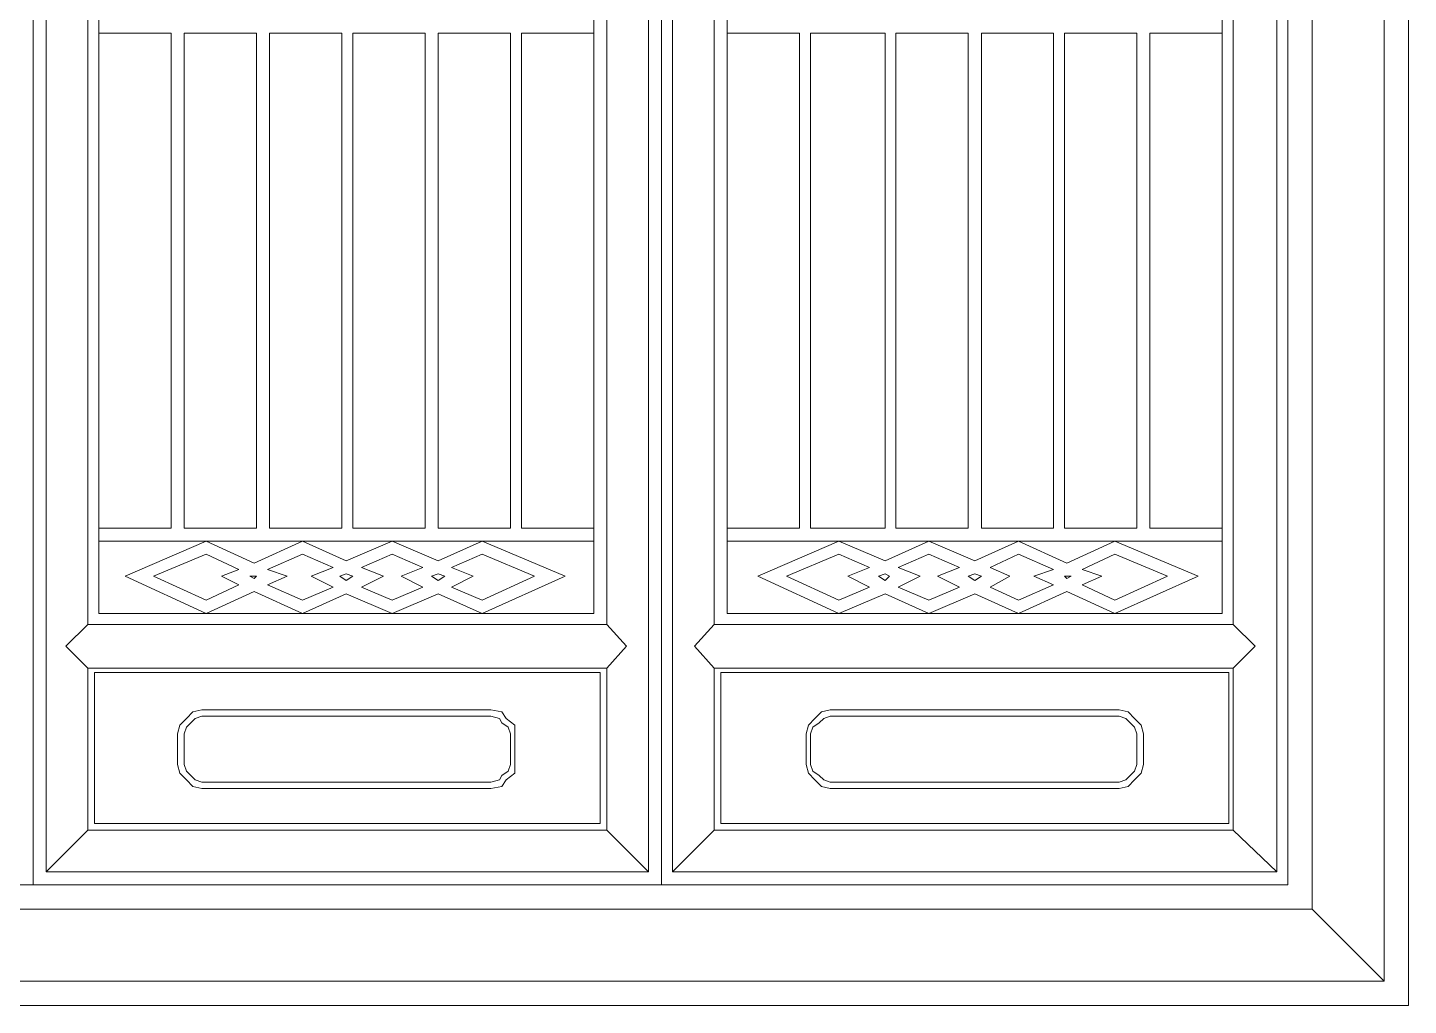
# Model space of a CAD drawing. Header units: centimetres. Extents: x -9.8 to 7.8, y -8.8 to 8.
# Drawn here: x -1.06 to 7.76, y -8.84 to -2.59 of the extents above; entities that cross this region are included whole.
import ezdxf

# ---------------------------------------------------------------- set-up
doc = ezdxf.new("R2010")
doc.units = ezdxf.units.CM
doc.header["$MEASUREMENT"] = 0
doc.layers.add('layer 1', color=7, linetype='Continuous')

msp = doc.modelspace()

# ---------------------------------------------------------------- linework, layer by layer
at = {"layer": 'layer 1', "color": 250, "lineweight": 0}
for points, knots in [([(-9.81791, 7.98399), (-9.81791, 7.98399), (7.76277, 7.98399), (7.76277, 7.98399), (7.76277, 7.98399), (7.76277, 7.98399), (7.76277, -8.84087), (7.76277, -8.84087), (7.76277, -8.84087), (7.76277, -8.84087), (-9.81791, -8.84087), (-9.81791, -8.84087), (-9.81791, -8.84087), (-9.81791, -8.84087), (-9.81791, 7.98399), (-9.81791, 7.98399)], [0, 0, 0, 0, 0.25, 0.25, 0.25, 0.25, 0.5, 0.5, 0.5, 0.5, 0.75, 0.75, 0.75, 0.75, 1, 1, 1, 1]), ([(-9.66394, 7.83002), (-9.66394, 7.83002), (7.6088, 7.83002), (7.6088, 7.83002), (7.6088, 7.83002), (7.6088, 7.83002), (7.6088, -8.6869), (7.6088, -8.6869), (7.6088, -8.6869), (7.6088, -8.6869), (-9.66394, -8.6869), (-9.66394, -8.6869), (-9.66394, -8.6869), (-9.66394, -8.6869), (-9.66394, 7.83002), (-9.66394, 7.83002)], [0, 0, 0, 0, 0.25, 0.25, 0.25, 0.25, 0.5, 0.5, 0.5, 0.5, 0.75, 0.75, 0.75, 0.75, 1, 1, 1, 1]), ([(-9.20203, 7.36811), (-9.20203, 7.36811), (7.14689, 7.36811), (7.14689, 7.36811), (7.14689, 7.36811), (7.14689, 7.36811), (7.14689, -8.22499), (7.14689, -8.22499), (7.14689, -8.22499), (7.14689, -8.22499), (-9.20203, -8.22499), (-9.20203, -8.22499), (-9.20203, -8.22499), (-9.20203, -8.22499), (-9.20203, 7.36811), (-9.20203, 7.36811)], [0, 0, 0, 0, 0.25, 0.25, 0.25, 0.25, 0.5, 0.5, 0.5, 0.5, 0.75, 0.75, 0.75, 0.75, 1, 1, 1, 1]), ([(-9.04806, -8.07102), (-9.04806, -8.07102), (-9.04806, 7.21414), (-9.04806, 7.21414), (-9.04806, 7.21414), (-9.04806, 7.21414), (2.98969, 7.21414), (2.98969, 7.21414), (2.98969, 7.21414), (2.98969, 7.21414), (2.98969, -8.07102), (2.98969, -8.07102), (2.98969, -8.07102), (2.98969, -8.07102), (-9.04806, -8.07102), (-9.04806, -8.07102)], [0, 0, 0, 0, 0.25, 0.25, 0.25, 0.25, 0.5, 0.5, 0.5, 0.5, 0.75, 0.75, 0.75, 0.75, 1, 1, 1, 1]), ([(-1.02757, -8.07102), (-1.02757, -8.07102), (-1.02757, 7.21414), (-1.02757, 7.21414), (-1.02757, 7.21414), (-1.02757, 7.21414), (-5.0308, 7.21414), (-5.0308, 7.21414), (-5.0308, 7.21414), (-5.0308, 7.21414), (-5.0308, -8.07102), (-5.0308, -8.07102), (-5.0308, -8.07102), (-5.0308, -8.07102), (-1.02757, -8.07102), (-1.02757, -8.07102)], [0, 0, 0, 0, 0.25, 0.25, 0.25, 0.25, 0.5, 0.5, 0.5, 0.5, 0.75, 0.75, 0.75, 0.75, 1, 1, 1, 1]), ([(-1.02757, -8.07102), (-1.02757, -8.07102), (-1.02757, 7.21414), (-1.02757, 7.21414), (-1.02757, 7.21414), (-1.02757, 7.21414), (2.98969, 7.21414), (2.98969, 7.21414), (2.98969, 7.21414), (2.98969, 7.21414), (2.98969, -8.07102), (2.98969, -8.07102), (2.98969, -8.07102), (2.98969, -8.07102), (-1.02757, -8.07102), (-1.02757, -8.07102)], [0, 0, 0, 0, 0.25, 0.25, 0.25, 0.25, 0.5, 0.5, 0.5, 0.5, 0.75, 0.75, 0.75, 0.75, 1, 1, 1, 1]), ([(6.99292, -8.07102), (6.99292, -8.07102), (6.99292, 7.21414), (6.99292, 7.21414), (6.99292, 7.21414), (6.99292, 7.21414), (2.98969, 7.21414), (2.98969, 7.21414), (2.98969, 7.21414), (2.98969, 7.21414), (2.98969, -8.07102), (2.98969, -8.07102), (2.98969, -8.07102), (2.98969, -8.07102), (6.99292, -8.07102), (6.99292, -8.07102)], [0, 0, 0, 0, 0.25, 0.25, 0.25, 0.25, 0.5, 0.5, 0.5, 0.5, 0.75, 0.75, 0.75, 0.75, 1, 1, 1, 1]), ([(2.90569, -7.98702), (2.90569, -7.98702), (-0.94357, -7.98702), (-0.94357, -7.98702), (-0.94357, -7.98702), (-0.94357, -7.98702), (-0.94357, 7.13014), (-0.94357, 7.13014), (-0.94357, 7.13014), (-0.94357, 7.13014), (2.90569, 7.13014), (2.90569, 7.13014), (2.90569, 7.13014), (2.90569, 7.13014), (2.90569, -7.98702), (2.90569, -7.98702)], [0, 0, 0, 0, 0.25, 0.25, 0.25, 0.25, 0.5, 0.5, 0.5, 0.5, 0.75, 0.75, 0.75, 0.75, 1, 1, 1, 1]), ([(3.05966, -7.98702), (3.05966, -7.98702), (6.92295, -7.98702), (6.92295, -7.98702), (6.92295, -7.98702), (6.92295, -7.98702), (6.92295, 7.13014), (6.92295, 7.13014), (6.92295, 7.13014), (6.92295, 7.13014), (3.05966, 7.13014), (3.05966, 7.13014), (3.05966, 7.13014), (3.05966, 7.13014), (3.05966, -7.98702), (3.05966, -7.98702)], [0, 0, 0, 0, 0.25, 0.25, 0.25, 0.25, 0.5, 0.5, 0.5, 0.5, 0.75, 0.75, 0.75, 0.75, 1, 1, 1, 1]), ([(-0.67754, -6.4054), (-0.67754, -6.4054), (-0.67754, 5.54834), (-0.67754, 5.54834), (-0.67754, 5.54834), (-0.67754, 5.54834), (2.63984, 5.54834), (2.63984, 5.54834), (2.63984, 5.54834), (2.63984, 5.54834), (2.63984, -6.4054), (2.63984, -6.4054), (2.63984, -6.4054), (2.63984, -6.4054), (-0.67754, -6.4054), (-0.67754, -6.4054)], [0, 0, 0, 0, 0.25, 0.25, 0.25, 0.25, 0.5, 0.5, 0.5, 0.5, 0.75, 0.75, 0.75, 0.75, 1, 1, 1, 1]), ([(-0.60757, -6.33543), (-0.60757, -6.33543), (-0.60757, 5.47837), (-0.60757, 5.47837), (-0.60757, 5.47837), (-0.60757, 5.47837), (2.55584, 5.47837), (2.55584, 5.47837), (2.55584, 5.47837), (2.55584, 5.47837), (2.55584, -6.33543), (2.55584, -6.33543), (2.55584, -6.33543), (2.55584, -6.33543), (-0.60757, -6.33543), (-0.60757, -6.33543)], [0, 0, 0, 0, 0.25, 0.25, 0.25, 0.25, 0.5, 0.5, 0.5, 0.5, 0.75, 0.75, 0.75, 0.75, 1, 1, 1, 1]), ([(6.64306, -6.4054), (6.64306, -6.4054), (6.64306, 5.54834), (6.64306, 5.54834), (6.64306, 5.54834), (6.64306, 5.54834), (3.32569, 5.54834), (3.32569, 5.54834), (3.32569, 5.54834), (3.32569, 5.54834), (3.32569, -6.4054), (3.32569, -6.4054), (3.32569, -6.4054), (3.32569, -6.4054), (6.64306, -6.4054), (6.64306, -6.4054)], [0, 0, 0, 0, 0.25, 0.25, 0.25, 0.25, 0.5, 0.5, 0.5, 0.5, 0.75, 0.75, 0.75, 0.75, 1, 1, 1, 1]), ([(6.57309, -6.33543), (6.57309, -6.33543), (6.57309, 5.47837), (6.57309, 5.47837), (6.57309, 5.47837), (6.57309, 5.47837), (3.40969, 5.47837), (3.40969, 5.47837), (3.40969, 5.47837), (3.40969, 5.47837), (3.40969, -6.33543), (3.40969, -6.33543), (3.40969, -6.33543), (3.40969, -6.33543), (6.57309, -6.33543), (6.57309, -6.33543)], [0, 0, 0, 0, 0.25, 0.25, 0.25, 0.25, 0.5, 0.5, 0.5, 0.5, 0.75, 0.75, 0.75, 0.75, 1, 1, 1, 1]), ([(-0.60757, -5.78952), (-0.60757, -5.78952), (-0.14566, -5.78952), (-0.14566, -5.78952), (-0.14566, -5.78952), (-0.14566, -5.78952), (-0.14566, -2.62612), (-0.14566, -2.62612), (-0.14566, -2.62612), (-0.14566, -2.62612), (-0.60757, -2.62612), (-0.60757, -2.62612)], [0, 0, 0, 0, 0.3333333, 0.3333333, 0.3333333, 0.3333333, 0.6666667, 0.6666667, 0.6666667, 0.6666667, 1, 1, 1, 1]), ([(0.40025, -5.78952), (0.40025, -5.78952), (0.40025, -2.62612), (0.40025, -2.62612), (0.40025, -2.62612), (0.40025, -2.62612), (-0.06166, -2.62612), (-0.06166, -2.62612), (-0.06166, -2.62612), (-0.06166, -2.62612), (-0.06166, -5.78952), (-0.06166, -5.78952), (-0.06166, -5.78952), (-0.06166, -5.78952), (0.40025, -5.78952), (0.40025, -5.78952)], [0, 0, 0, 0, 0.25, 0.25, 0.25, 0.25, 0.5, 0.5, 0.5, 0.5, 0.75, 0.75, 0.75, 0.75, 1, 1, 1, 1]), ([(0.94616, -5.78952), (0.94616, -5.78952), (0.94616, -2.62612), (0.94616, -2.62612), (0.94616, -2.62612), (0.94616, -2.62612), (0.48425, -2.62612), (0.48425, -2.62612), (0.48425, -2.62612), (0.48425, -2.62612), (0.48425, -5.78952), (0.48425, -5.78952), (0.48425, -5.78952), (0.48425, -5.78952), (0.94616, -5.78952), (0.94616, -5.78952)], [0, 0, 0, 0, 0.25, 0.25, 0.25, 0.25, 0.5, 0.5, 0.5, 0.5, 0.75, 0.75, 0.75, 0.75, 1, 1, 1, 1]), ([(1.47804, -5.78952), (1.47804, -5.78952), (1.47804, -2.62612), (1.47804, -2.62612), (1.47804, -2.62612), (1.47804, -2.62612), (1.01613, -2.62612), (1.01613, -2.62612), (1.01613, -2.62612), (1.01613, -2.62612), (1.01613, -5.78952), (1.01613, -5.78952), (1.01613, -5.78952), (1.01613, -5.78952), (1.47804, -5.78952), (1.47804, -5.78952)], [0, 0, 0, 0, 0.25, 0.25, 0.25, 0.25, 0.5, 0.5, 0.5, 0.5, 0.75, 0.75, 0.75, 0.75, 1, 1, 1, 1]), ([(2.02395, -5.78952), (2.02395, -5.78952), (2.02395, -2.62612), (2.02395, -2.62612), (2.02395, -2.62612), (2.02395, -2.62612), (1.56204, -2.62612), (1.56204, -2.62612), (1.56204, -2.62612), (1.56204, -2.62612), (1.56204, -5.78952), (1.56204, -5.78952), (1.56204, -5.78952), (1.56204, -5.78952), (2.02395, -5.78952), (2.02395, -5.78952)], [0, 0, 0, 0, 0.25, 0.25, 0.25, 0.25, 0.5, 0.5, 0.5, 0.5, 0.75, 0.75, 0.75, 0.75, 1, 1, 1, 1]), ([(2.55584, -2.62612), (2.55584, -2.62612), (2.09392, -2.62612), (2.09392, -2.62612), (2.09392, -2.62612), (2.09392, -2.62612), (2.09392, -5.78952), (2.09392, -5.78952), (2.09392, -5.78952), (2.09392, -5.78952), (2.55584, -5.78952), (2.55584, -5.78952)], [0, 0, 0, 0, 0.3333333, 0.3333333, 0.3333333, 0.3333333, 0.6666667, 0.6666667, 0.6666667, 0.6666667, 1, 1, 1, 1]), ([(3.40969, -2.62612), (3.40969, -2.62612), (3.8716, -2.62612), (3.8716, -2.62612), (3.8716, -2.62612), (3.8716, -2.62612), (3.8716, -5.78952), (3.8716, -5.78952), (3.8716, -5.78952), (3.8716, -5.78952), (3.40969, -5.78952), (3.40969, -5.78952)], [0, 0, 0, 0, 0.3333333, 0.3333333, 0.3333333, 0.3333333, 0.6666667, 0.6666667, 0.6666667, 0.6666667, 1, 1, 1, 1]), ([(3.94157, -5.78952), (3.94157, -5.78952), (3.94157, -2.62612), (3.94157, -2.62612), (3.94157, -2.62612), (3.94157, -2.62612), (4.41751, -2.62612), (4.41751, -2.62612), (4.41751, -2.62612), (4.41751, -2.62612), (4.41751, -5.78952), (4.41751, -5.78952), (4.41751, -5.78952), (4.41751, -5.78952), (3.94157, -5.78952), (3.94157, -5.78952)], [0, 0, 0, 0, 0.25, 0.25, 0.25, 0.25, 0.5, 0.5, 0.5, 0.5, 0.75, 0.75, 0.75, 0.75, 1, 1, 1, 1]), ([(4.48748, -5.78952), (4.48748, -5.78952), (4.48748, -2.62612), (4.48748, -2.62612), (4.48748, -2.62612), (4.48748, -2.62612), (4.94939, -2.62612), (4.94939, -2.62612), (4.94939, -2.62612), (4.94939, -2.62612), (4.94939, -5.78952), (4.94939, -5.78952), (4.94939, -5.78952), (4.94939, -5.78952), (4.48748, -5.78952), (4.48748, -5.78952)], [0, 0, 0, 0, 0.25, 0.25, 0.25, 0.25, 0.5, 0.5, 0.5, 0.5, 0.75, 0.75, 0.75, 0.75, 1, 1, 1, 1]), ([(5.03339, -5.78952), (5.03339, -5.78952), (5.03339, -2.62612), (5.03339, -2.62612), (5.03339, -2.62612), (5.03339, -2.62612), (5.4953, -2.62612), (5.4953, -2.62612), (5.4953, -2.62612), (5.4953, -2.62612), (5.4953, -5.78952), (5.4953, -5.78952), (5.4953, -5.78952), (5.4953, -5.78952), (5.03339, -5.78952), (5.03339, -5.78952)], [0, 0, 0, 0, 0.25, 0.25, 0.25, 0.25, 0.5, 0.5, 0.5, 0.5, 0.75, 0.75, 0.75, 0.75, 1, 1, 1, 1]), ([(5.56527, -5.78952), (5.56527, -5.78952), (5.56527, -2.62612), (5.56527, -2.62612), (5.56527, -2.62612), (5.56527, -2.62612), (6.02718, -2.62612), (6.02718, -2.62612), (6.02718, -2.62612), (6.02718, -2.62612), (6.02718, -5.78952), (6.02718, -5.78952), (6.02718, -5.78952), (6.02718, -5.78952), (5.56527, -5.78952), (5.56527, -5.78952)], [0, 0, 0, 0, 0.25, 0.25, 0.25, 0.25, 0.5, 0.5, 0.5, 0.5, 0.75, 0.75, 0.75, 0.75, 1, 1, 1, 1]), ([(6.57309, -5.78952), (6.57309, -5.78952), (6.11118, -5.78952), (6.11118, -5.78952), (6.11118, -5.78952), (6.11118, -5.78952), (6.11118, -2.62612), (6.11118, -2.62612), (6.11118, -2.62612), (6.11118, -2.62612), (6.57309, -2.62612), (6.57309, -2.62612)], [0, 0, 0, 0, 0.3333333, 0.3333333, 0.3333333, 0.3333333, 0.6666667, 0.6666667, 0.6666667, 0.6666667, 1, 1, 1, 1]), ([(0.69416, -5.87352), (0.69416, -5.87352), (0.38622, -6.01346), (0.38622, -6.01346), (0.38622, -6.01346), (0.38622, -6.01346), (0.07828, -5.87352), (0.07828, -5.87352), (0.07828, -5.87352), (0.07828, -5.87352), (-0.43957, -6.09746), (-0.43957, -6.09746), (-0.43957, -6.09746), (-0.43957, -6.09746), (0.07828, -6.33543), (0.07828, -6.33543), (0.07828, -6.33543), (0.07828, -6.33543), (0.38622, -6.19531), (0.38622, -6.19531), (0.38622, -6.19531), (0.38622, -6.19531), (0.69416, -6.33543), (0.69416, -6.33543), (0.69416, -6.33543), (0.69416, -6.33543), (0.97404, -6.20934), (0.97404, -6.20934), (0.97404, -6.20934), (0.97404, -6.20934), (1.26795, -6.33543), (1.26795, -6.33543), (1.26795, -6.33543), (1.26795, -6.33543), (1.56204, -6.20934), (1.56204, -6.20934), (1.56204, -6.20934), (1.56204, -6.20934), (1.84192, -6.33543), (1.84192, -6.33543), (1.84192, -6.33543), (1.84192, -6.33543), (2.3738, -6.09746), (2.3738, -6.09746), (2.3738, -6.09746), (2.3738, -6.09746), (1.84192, -5.87352), (1.84192, -5.87352), (1.84192, -5.87352), (1.84192, -5.87352), (1.56204, -5.99943), (1.56204, -5.99943), (1.56204, -5.99943), (1.56204, -5.99943), (1.26795, -5.87352), (1.26795, -5.87352), (1.26795, -5.87352), (1.26795, -5.87352), (0.97404, -5.99943), (0.97404, -5.99943), (0.97404, -5.99943), (0.97404, -5.99943), (0.69416, -5.87352), (0.69416, -5.87352)], [0, 0, 0, 0, 0.0625, 0.0625, 0.0625, 0.0625, 0.125, 0.125, 0.125, 0.125, 0.1875, 0.1875, 0.1875, 0.1875, 0.25, 0.25, 0.25, 0.25, 0.3125, 0.3125, 0.3125, 0.3125, 0.375, 0.375, 0.375, 0.375, 0.4375, 0.4375, 0.4375, 0.4375, 0.5, 0.5, 0.5, 0.5, 0.5625, 0.5625, 0.5625, 0.5625, 0.625, 0.625, 0.625, 0.625, 0.6875, 0.6875, 0.6875, 0.6875, 0.75, 0.75, 0.75, 0.75, 0.8125, 0.8125, 0.8125, 0.8125, 0.875, 0.875, 0.875, 0.875, 0.9375, 0.9375, 0.9375, 0.9375, 1, 1, 1, 1]), ([(5.27136, -5.87352), (5.27136, -5.87352), (5.5793, -6.01346), (5.5793, -6.01346), (5.5793, -6.01346), (5.5793, -6.01346), (5.88724, -5.87352), (5.88724, -5.87352), (5.88724, -5.87352), (5.88724, -5.87352), (6.41912, -6.09746), (6.41912, -6.09746), (6.41912, -6.09746), (6.41912, -6.09746), (5.88724, -6.33543), (5.88724, -6.33543), (5.88724, -6.33543), (5.88724, -6.33543), (5.5793, -6.19531), (5.5793, -6.19531), (5.5793, -6.19531), (5.5793, -6.19531), (5.27136, -6.33543), (5.27136, -6.33543), (5.27136, -6.33543), (5.27136, -6.33543), (4.9913, -6.20934), (4.9913, -6.20934), (4.9913, -6.20934), (4.9913, -6.20934), (4.69739, -6.33543), (4.69739, -6.33543), (4.69739, -6.33543), (4.69739, -6.33543), (4.41751, -6.20934), (4.41751, -6.20934), (4.41751, -6.20934), (4.41751, -6.20934), (4.12342, -6.33543), (4.12342, -6.33543), (4.12342, -6.33543), (4.12342, -6.33543), (3.60557, -6.09746), (3.60557, -6.09746), (3.60557, -6.09746), (3.60557, -6.09746), (4.12342, -5.87352), (4.12342, -5.87352), (4.12342, -5.87352), (4.12342, -5.87352), (4.41751, -5.99943), (4.41751, -5.99943), (4.41751, -5.99943), (4.41751, -5.99943), (4.69739, -5.87352), (4.69739, -5.87352), (4.69739, -5.87352), (4.69739, -5.87352), (4.9913, -5.99943), (4.9913, -5.99943), (4.9913, -5.99943), (4.9913, -5.99943), (5.27136, -5.87352), (5.27136, -5.87352)], [0, 0, 0, 0, 0.0625, 0.0625, 0.0625, 0.0625, 0.125, 0.125, 0.125, 0.125, 0.1875, 0.1875, 0.1875, 0.1875, 0.25, 0.25, 0.25, 0.25, 0.3125, 0.3125, 0.3125, 0.3125, 0.375, 0.375, 0.375, 0.375, 0.4375, 0.4375, 0.4375, 0.4375, 0.5, 0.5, 0.5, 0.5, 0.5625, 0.5625, 0.5625, 0.5625, 0.625, 0.625, 0.625, 0.625, 0.6875, 0.6875, 0.6875, 0.6875, 0.75, 0.75, 0.75, 0.75, 0.8125, 0.8125, 0.8125, 0.8125, 0.875, 0.875, 0.875, 0.875, 0.9375, 0.9375, 0.9375, 0.9375, 1, 1, 1, 1]), ([(0.28819, -6.05537), (0.28819, -6.05537), (0.17631, -6.09746), (0.17631, -6.09746), (0.17631, -6.09746), (0.17631, -6.09746), (0.28819, -6.1534), (0.28819, -6.1534), (0.28819, -6.1534), (0.28819, -6.1534), (0.07828, -6.25143), (0.07828, -6.25143), (0.07828, -6.25143), (0.07828, -6.25143), (-0.25772, -6.09746), (-0.25772, -6.09746), (-0.25772, -6.09746), (-0.25772, -6.09746), (0.07828, -5.95752), (0.07828, -5.95752), (0.07828, -5.95752), (0.07828, -5.95752), (0.28819, -6.05537), (0.28819, -6.05537)], [0, 0, 0, 0, 0.1666667, 0.1666667, 0.1666667, 0.1666667, 0.3333333, 0.3333333, 0.3333333, 0.3333333, 0.5, 0.5, 0.5, 0.5, 0.6666667, 0.6666667, 0.6666667, 0.6666667, 0.8333333, 0.8333333, 0.8333333, 0.8333333, 1, 1, 1, 1]), ([(0.89004, -6.16743), (0.89004, -6.16743), (0.7501, -6.09746), (0.7501, -6.09746), (0.7501, -6.09746), (0.7501, -6.09746), (0.89004, -6.04134), (0.89004, -6.04134), (0.89004, -6.04134), (0.89004, -6.04134), (0.69416, -5.95752), (0.69416, -5.95752), (0.69416, -5.95752), (0.69416, -5.95752), (0.47022, -6.05537), (0.47022, -6.05537), (0.47022, -6.05537), (0.47022, -6.05537), (0.59613, -6.09746), (0.59613, -6.09746), (0.59613, -6.09746), (0.59613, -6.09746), (0.47022, -6.1534), (0.47022, -6.1534), (0.47022, -6.1534), (0.47022, -6.1534), (0.69416, -6.25143), (0.69416, -6.25143), (0.69416, -6.25143), (0.69416, -6.25143), (0.89004, -6.16743), (0.89004, -6.16743)], [0, 0, 0, 0, 0.125, 0.125, 0.125, 0.125, 0.25, 0.25, 0.25, 0.25, 0.375, 0.375, 0.375, 0.375, 0.5, 0.5, 0.5, 0.5, 0.625, 0.625, 0.625, 0.625, 0.75, 0.75, 0.75, 0.75, 0.875, 0.875, 0.875, 0.875, 1, 1, 1, 1]), ([(1.07207, -6.04134), (1.07207, -6.04134), (1.21201, -6.09746), (1.21201, -6.09746), (1.21201, -6.09746), (1.21201, -6.09746), (1.07207, -6.16743), (1.07207, -6.16743), (1.07207, -6.16743), (1.07207, -6.16743), (1.26795, -6.25143), (1.26795, -6.25143), (1.26795, -6.25143), (1.26795, -6.25143), (1.46401, -6.16743), (1.46401, -6.16743), (1.46401, -6.16743), (1.46401, -6.16743), (1.32407, -6.09746), (1.32407, -6.09746), (1.32407, -6.09746), (1.32407, -6.09746), (1.46401, -6.04134), (1.46401, -6.04134), (1.46401, -6.04134), (1.46401, -6.04134), (1.26795, -5.95752), (1.26795, -5.95752), (1.26795, -5.95752), (1.26795, -5.95752), (1.07207, -6.04134), (1.07207, -6.04134)], [0, 0, 0, 0, 0.125, 0.125, 0.125, 0.125, 0.25, 0.25, 0.25, 0.25, 0.375, 0.375, 0.375, 0.375, 0.5, 0.5, 0.5, 0.5, 0.625, 0.625, 0.625, 0.625, 0.75, 0.75, 0.75, 0.75, 0.875, 0.875, 0.875, 0.875, 1, 1, 1, 1]), ([(1.64604, -6.04134), (1.64604, -6.04134), (1.78598, -6.09746), (1.78598, -6.09746), (1.78598, -6.09746), (1.78598, -6.09746), (1.64604, -6.16743), (1.64604, -6.16743), (1.64604, -6.16743), (1.64604, -6.16743), (1.84192, -6.25143), (1.84192, -6.25143), (1.84192, -6.25143), (1.84192, -6.25143), (2.17792, -6.09746), (2.17792, -6.09746), (2.17792, -6.09746), (2.17792, -6.09746), (1.84192, -5.95752), (1.84192, -5.95752), (1.84192, -5.95752), (1.84192, -5.95752), (1.64604, -6.04134), (1.64604, -6.04134)], [0, 0, 0, 0, 0.1666667, 0.1666667, 0.1666667, 0.1666667, 0.3333333, 0.3333333, 0.3333333, 0.3333333, 0.5, 0.5, 0.5, 0.5, 0.6666667, 0.6666667, 0.6666667, 0.6666667, 0.8333333, 0.8333333, 0.8333333, 0.8333333, 1, 1, 1, 1]), ([(4.31948, -6.04134), (4.31948, -6.04134), (4.17954, -6.09746), (4.17954, -6.09746), (4.17954, -6.09746), (4.17954, -6.09746), (4.31948, -6.16743), (4.31948, -6.16743), (4.31948, -6.16743), (4.31948, -6.16743), (4.12342, -6.25143), (4.12342, -6.25143), (4.12342, -6.25143), (4.12342, -6.25143), (3.7876, -6.09746), (3.7876, -6.09746), (3.7876, -6.09746), (3.7876, -6.09746), (4.12342, -5.95752), (4.12342, -5.95752), (4.12342, -5.95752), (4.12342, -5.95752), (4.31948, -6.04134), (4.31948, -6.04134)], [0, 0, 0, 0, 0.1666667, 0.1666667, 0.1666667, 0.1666667, 0.3333333, 0.3333333, 0.3333333, 0.3333333, 0.5, 0.5, 0.5, 0.5, 0.6666667, 0.6666667, 0.6666667, 0.6666667, 0.8333333, 0.8333333, 0.8333333, 0.8333333, 1, 1, 1, 1]), ([(4.89327, -6.04134), (4.89327, -6.04134), (4.75333, -6.09746), (4.75333, -6.09746), (4.75333, -6.09746), (4.75333, -6.09746), (4.89327, -6.16743), (4.89327, -6.16743), (4.89327, -6.16743), (4.89327, -6.16743), (4.69739, -6.25143), (4.69739, -6.25143), (4.69739, -6.25143), (4.69739, -6.25143), (4.50151, -6.16743), (4.50151, -6.16743), (4.50151, -6.16743), (4.50151, -6.16743), (4.64145, -6.09746), (4.64145, -6.09746), (4.64145, -6.09746), (4.64145, -6.09746), (4.50151, -6.04134), (4.50151, -6.04134), (4.50151, -6.04134), (4.50151, -6.04134), (4.69739, -5.95752), (4.69739, -5.95752), (4.69739, -5.95752), (4.69739, -5.95752), (4.89327, -6.04134), (4.89327, -6.04134)], [0, 0, 0, 0, 0.125, 0.125, 0.125, 0.125, 0.25, 0.25, 0.25, 0.25, 0.375, 0.375, 0.375, 0.375, 0.5, 0.5, 0.5, 0.5, 0.625, 0.625, 0.625, 0.625, 0.75, 0.75, 0.75, 0.75, 0.875, 0.875, 0.875, 0.875, 1, 1, 1, 1]), ([(5.08933, -6.16743), (5.08933, -6.16743), (5.21524, -6.09746), (5.21524, -6.09746), (5.21524, -6.09746), (5.21524, -6.09746), (5.08933, -6.04134), (5.08933, -6.04134), (5.08933, -6.04134), (5.08933, -6.04134), (5.27136, -5.95752), (5.27136, -5.95752), (5.27136, -5.95752), (5.27136, -5.95752), (5.4953, -6.05537), (5.4953, -6.05537), (5.4953, -6.05537), (5.4953, -6.05537), (5.36921, -6.09746), (5.36921, -6.09746), (5.36921, -6.09746), (5.36921, -6.09746), (5.4953, -6.1534), (5.4953, -6.1534), (5.4953, -6.1534), (5.4953, -6.1534), (5.27136, -6.25143), (5.27136, -6.25143), (5.27136, -6.25143), (5.27136, -6.25143), (5.08933, -6.16743), (5.08933, -6.16743)], [0, 0, 0, 0, 0.125, 0.125, 0.125, 0.125, 0.25, 0.25, 0.25, 0.25, 0.375, 0.375, 0.375, 0.375, 0.5, 0.5, 0.5, 0.5, 0.625, 0.625, 0.625, 0.625, 0.75, 0.75, 0.75, 0.75, 0.875, 0.875, 0.875, 0.875, 1, 1, 1, 1]), ([(5.67715, -6.05537), (5.67715, -6.05537), (5.80324, -6.09746), (5.80324, -6.09746), (5.80324, -6.09746), (5.80324, -6.09746), (5.67715, -6.1534), (5.67715, -6.1534), (5.67715, -6.1534), (5.67715, -6.1534), (5.88724, -6.25143), (5.88724, -6.25143), (5.88724, -6.25143), (5.88724, -6.25143), (6.22306, -6.09746), (6.22306, -6.09746), (6.22306, -6.09746), (6.22306, -6.09746), (5.88724, -5.95752), (5.88724, -5.95752), (5.88724, -5.95752), (5.88724, -5.95752), (5.67715, -6.05537), (5.67715, -6.05537)], [0, 0, 0, 0, 0.1666667, 0.1666667, 0.1666667, 0.1666667, 0.3333333, 0.3333333, 0.3333333, 0.3333333, 0.5, 0.5, 0.5, 0.5, 0.6666667, 0.6666667, 0.6666667, 0.6666667, 0.8333333, 0.8333333, 0.8333333, 0.8333333, 1, 1, 1, 1]), ([(0.97404, -6.12534), (0.97404, -6.12534), (1.01613, -6.09746), (1.01613, -6.09746), (1.01613, -6.09746), (1.01613, -6.09746), (0.97404, -6.08343), (0.97404, -6.08343), (0.97404, -6.08343), (0.97404, -6.08343), (0.93213, -6.09746), (0.93213, -6.09746), (0.93213, -6.09746), (0.93213, -6.09746), (0.97404, -6.12534), (0.97404, -6.12534)], [0, 0, 0, 0, 0.25, 0.25, 0.25, 0.25, 0.5, 0.5, 0.5, 0.5, 0.75, 0.75, 0.75, 0.75, 1, 1, 1, 1]), ([(1.56204, -6.08343), (1.56204, -6.08343), (1.51995, -6.09746), (1.51995, -6.09746), (1.51995, -6.09746), (1.51995, -6.09746), (1.56204, -6.12534), (1.56204, -6.12534)], [0, 0, 0, 0, 0.5, 0.5, 0.5, 0.5, 1, 1, 1, 1]), ([(1.56204, -6.12534), (1.56204, -6.12534), (1.60395, -6.09746), (1.60395, -6.09746), (1.60395, -6.09746), (1.60395, -6.09746), (1.56204, -6.08343), (1.56204, -6.08343)], [0, 0, 0, 0, 0.5, 0.5, 0.5, 0.5, 1, 1, 1, 1]), ([(4.41751, -6.12534), (4.41751, -6.12534), (4.37542, -6.09746), (4.37542, -6.09746), (4.37542, -6.09746), (4.37542, -6.09746), (4.41751, -6.08343), (4.41751, -6.08343)], [0, 0, 0, 0, 0.5, 0.5, 0.5, 0.5, 1, 1, 1, 1]), ([(4.41751, -6.08343), (4.41751, -6.08343), (4.44539, -6.09746), (4.44539, -6.09746), (4.44539, -6.09746), (4.44539, -6.09746), (4.41751, -6.12534), (4.41751, -6.12534)], [0, 0, 0, 0, 0.5, 0.5, 0.5, 0.5, 1, 1, 1, 1]), ([(4.9913, -6.12534), (4.9913, -6.12534), (4.94939, -6.09746), (4.94939, -6.09746), (4.94939, -6.09746), (4.94939, -6.09746), (4.9913, -6.08343), (4.9913, -6.08343), (4.9913, -6.08343), (4.9913, -6.08343), (5.03339, -6.09746), (5.03339, -6.09746), (5.03339, -6.09746), (5.03339, -6.09746), (4.9913, -6.12534), (4.9913, -6.12534)], [0, 0, 0, 0, 0.25, 0.25, 0.25, 0.25, 0.5, 0.5, 0.5, 0.5, 0.75, 0.75, 0.75, 0.75, 1, 1, 1, 1]), ([(0.38622, -6.11149), (0.38622, -6.11149), (0.35816, -6.09746), (0.35816, -6.09746), (0.35816, -6.09746), (0.35816, -6.09746), (0.38622, -6.09746), (0.38622, -6.09746), (0.38622, -6.09746), (0.38622, -6.09746), (0.40025, -6.09746), (0.40025, -6.09746), (0.40025, -6.09746), (0.40025, -6.09746), (0.38622, -6.11149), (0.38622, -6.11149)], [0, 0, 0, 0, 0.25, 0.25, 0.25, 0.25, 0.5, 0.5, 0.5, 0.5, 0.75, 0.75, 0.75, 0.75, 1, 1, 1, 1]), ([(5.5793, -6.11149), (5.5793, -6.11149), (5.60718, -6.09746), (5.60718, -6.09746), (5.60718, -6.09746), (5.60718, -6.09746), (5.5793, -6.09746), (5.5793, -6.09746), (5.5793, -6.09746), (5.5793, -6.09746), (5.56527, -6.09746), (5.56527, -6.09746), (5.56527, -6.09746), (5.56527, -6.09746), (5.5793, -6.11149), (5.5793, -6.11149)], [0, 0, 0, 0, 0.25, 0.25, 0.25, 0.25, 0.5, 0.5, 0.5, 0.5, 0.75, 0.75, 0.75, 0.75, 1, 1, 1, 1]), ([(-0.67754, -6.68528), (-0.67754, -6.68528), (-0.81766, -6.54534), (-0.81766, -6.54534), (-0.81766, -6.54534), (-0.81766, -6.54534), (-0.67754, -6.4054), (-0.67754, -6.4054)], [0, 0, 0, 0, 0.5, 0.5, 0.5, 0.5, 1, 1, 1, 1]), ([(2.63984, -6.4054), (2.63984, -6.4054), (2.76575, -6.54534), (2.76575, -6.54534), (2.76575, -6.54534), (2.76575, -6.54534), (2.63984, -6.68528), (2.63984, -6.68528)], [0, 0, 0, 0, 0.5, 0.5, 0.5, 0.5, 1, 1, 1, 1]), ([(3.32569, -6.68528), (3.32569, -6.68528), (3.1996, -6.54534), (3.1996, -6.54534), (3.1996, -6.54534), (3.1996, -6.54534), (3.32569, -6.4054), (3.32569, -6.4054)], [0, 0, 0, 0, 0.5, 0.5, 0.5, 0.5, 1, 1, 1, 1]), ([(6.64306, -6.4054), (6.64306, -6.4054), (6.783, -6.54534), (6.783, -6.54534), (6.783, -6.54534), (6.783, -6.54534), (6.64306, -6.68528), (6.64306, -6.68528)], [0, 0, 0, 0, 0.5, 0.5, 0.5, 0.5, 1, 1, 1, 1]), ([(-0.67754, -7.72117), (-0.67754, -7.72117), (2.63984, -7.72117), (2.63984, -7.72117), (2.63984, -7.72117), (2.63984, -7.72117), (2.63984, -6.68528), (2.63984, -6.68528), (2.63984, -6.68528), (2.63984, -6.68528), (-0.67754, -6.68528), (-0.67754, -6.68528), (-0.67754, -6.68528), (-0.67754, -6.68528), (-0.67754, -7.72117), (-0.67754, -7.72117)], [0, 0, 0, 0, 0.25, 0.25, 0.25, 0.25, 0.5, 0.5, 0.5, 0.5, 0.75, 0.75, 0.75, 0.75, 1, 1, 1, 1]), ([(6.64306, -7.72117), (6.64306, -7.72117), (3.32569, -7.72117), (3.32569, -7.72117), (3.32569, -7.72117), (3.32569, -7.72117), (3.32569, -6.68528), (3.32569, -6.68528), (3.32569, -6.68528), (3.32569, -6.68528), (6.64306, -6.68528), (6.64306, -6.68528), (6.64306, -6.68528), (6.64306, -6.68528), (6.64306, -7.72117), (6.64306, -7.72117)], [0, 0, 0, 0, 0.25, 0.25, 0.25, 0.25, 0.5, 0.5, 0.5, 0.5, 0.75, 0.75, 0.75, 0.75, 1, 1, 1, 1]), ([(2.59775, -7.67908), (2.59775, -7.67908), (2.59775, -6.71334), (2.59775, -6.71334), (2.59775, -6.71334), (2.59775, -6.71334), (-0.63563, -6.71334), (-0.63563, -6.71334), (-0.63563, -6.71334), (-0.63563, -6.71334), (-0.63563, -7.67908), (-0.63563, -7.67908), (-0.63563, -7.67908), (-0.63563, -7.67908), (2.59775, -7.67908), (2.59775, -7.67908), (2.59775, -7.67908), (2.59775, -7.67908), (-0.63563, -7.67908), (-0.63563, -7.67908)], [0, 0, 0, 0, 0.2, 0.2, 0.2, 0.2, 0.4, 0.4, 0.4, 0.4, 0.6, 0.6, 0.6, 0.6, 0.8, 0.8, 0.8, 0.8, 1, 1, 1, 1]), ([(3.3676, -7.67908), (3.3676, -7.67908), (3.3676, -6.71334), (3.3676, -6.71334), (3.3676, -6.71334), (3.3676, -6.71334), (6.615, -6.71334), (6.615, -6.71334), (6.615, -6.71334), (6.615, -6.71334), (6.615, -7.67908), (6.615, -7.67908), (6.615, -7.67908), (6.615, -7.67908), (3.3676, -7.67908), (3.3676, -7.67908), (3.3676, -7.67908), (3.3676, -7.67908), (6.615, -7.67908), (6.615, -7.67908)], [0, 0, 0, 0, 0.2, 0.2, 0.2, 0.2, 0.4, 0.4, 0.4, 0.4, 0.6, 0.6, 0.6, 0.6, 0.8, 0.8, 0.8, 0.8, 1, 1, 1, 1]), ([(0.05022, -6.95132), (0.05022, -6.95132), (-0.00572, -6.96517), (-0.00572, -6.96517), (-0.00572, -6.96517), (-0.00572, -6.96517), (-0.04781, -7.00726), (-0.04781, -7.00726)], [0, 0, 0, 0, 0.5, 0.5, 0.5, 0.5, 1, 1, 1, 1]), ([(1.99589, -7.00726), (1.99589, -7.00726), (1.96783, -6.96517), (1.96783, -6.96517), (1.96783, -6.96517), (1.96783, -6.96517), (1.89786, -6.95132), (1.89786, -6.95132)], [0, 0, 0, 0, 0.5, 0.5, 0.5, 0.5, 1, 1, 1, 1]), ([(4.06748, -6.95132), (4.06748, -6.95132), (4.01154, -6.96517), (4.01154, -6.96517), (4.01154, -6.96517), (4.01154, -6.96517), (3.96945, -7.00726), (3.96945, -7.00726)], [0, 0, 0, 0, 0.5, 0.5, 0.5, 0.5, 1, 1, 1, 1]), ([(6.01315, -7.00726), (6.01315, -7.00726), (5.97106, -6.96517), (5.97106, -6.96517), (5.97106, -6.96517), (5.97106, -6.96517), (5.91512, -6.95132), (5.91512, -6.95132)], [0, 0, 0, 0, 0.5, 0.5, 0.5, 0.5, 1, 1, 1, 1]), ([(-0.04781, -7.00726), (-0.04781, -7.00726), (-0.08972, -7.04917), (-0.08972, -7.04917), (-0.08972, -7.04917), (-0.08972, -7.04917), (-0.10375, -7.10529), (-0.10375, -7.10529)], [0, 0, 0, 0, 0.5, 0.5, 0.5, 0.5, 1, 1, 1, 1]), ([(-0.01975, -7.03532), (-0.01975, -7.03532), (-0.04781, -7.0632), (-0.04781, -7.0632), (-0.04781, -7.0632), (-0.04781, -7.0632), (-0.06166, -7.10529), (-0.06166, -7.10529)], [0, 0, 0, 0, 0.5, 0.5, 0.5, 0.5, 1, 1, 1, 1]), ([(0.05022, -6.99323), (0.05022, -6.99323), (0.00831, -7.00726), (0.00831, -7.00726), (0.00831, -7.00726), (0.00831, -7.00726), (-0.01975, -7.03532), (-0.01975, -7.03532)], [0, 0, 0, 0, 0.5, 0.5, 0.5, 0.5, 1, 1, 1, 1]), ([(1.96783, -7.03532), (1.96783, -7.03532), (1.95398, -7.00726), (1.95398, -7.00726), (1.95398, -7.00726), (1.95398, -7.00726), (1.89786, -6.99323), (1.89786, -6.99323)], [0, 0, 0, 0, 0.5, 0.5, 0.5, 0.5, 1, 1, 1, 1]), ([(2.02395, -7.10529), (2.02395, -7.10529), (2.00992, -7.0632), (2.00992, -7.0632), (2.00992, -7.0632), (2.00992, -7.0632), (1.96783, -7.03532), (1.96783, -7.03532)], [0, 0, 0, 0, 0.5, 0.5, 0.5, 0.5, 1, 1, 1, 1]), ([(2.05183, -7.10529), (2.05183, -7.10529), (2.05183, -7.04917), (2.05183, -7.04917), (2.05183, -7.04917), (2.05183, -7.04917), (1.99589, -7.00726), (1.99589, -7.00726)], [0, 0, 0, 0, 0.5, 0.5, 0.5, 0.5, 1, 1, 1, 1]), ([(3.96945, -7.00726), (3.96945, -7.00726), (3.92754, -7.04917), (3.92754, -7.04917), (3.92754, -7.04917), (3.92754, -7.04917), (3.91351, -7.10529), (3.91351, -7.10529)], [0, 0, 0, 0, 0.5, 0.5, 0.5, 0.5, 1, 1, 1, 1]), ([(3.99751, -7.03532), (3.99751, -7.03532), (3.9556, -7.0632), (3.9556, -7.0632), (3.9556, -7.0632), (3.9556, -7.0632), (3.94157, -7.10529), (3.94157, -7.10529)], [0, 0, 0, 0, 0.5, 0.5, 0.5, 0.5, 1, 1, 1, 1]), ([(4.06748, -6.99323), (4.06748, -6.99323), (4.02557, -7.00726), (4.02557, -7.00726), (4.02557, -7.00726), (4.02557, -7.00726), (3.99751, -7.03532), (3.99751, -7.03532)], [0, 0, 0, 0, 0.5, 0.5, 0.5, 0.5, 1, 1, 1, 1]), ([(5.98509, -7.03532), (5.98509, -7.03532), (5.95721, -7.00726), (5.95721, -7.00726), (5.95721, -7.00726), (5.95721, -7.00726), (5.91512, -6.99323), (5.91512, -6.99323)], [0, 0, 0, 0, 0.5, 0.5, 0.5, 0.5, 1, 1, 1, 1]), ([(6.02718, -7.10529), (6.02718, -7.10529), (6.01315, -7.0632), (6.01315, -7.0632), (6.01315, -7.0632), (6.01315, -7.0632), (5.98509, -7.03532), (5.98509, -7.03532)], [0, 0, 0, 0, 0.5, 0.5, 0.5, 0.5, 1, 1, 1, 1]), ([(6.06909, -7.10529), (6.06909, -7.10529), (6.05506, -7.04917), (6.05506, -7.04917), (6.05506, -7.04917), (6.05506, -7.04917), (6.01315, -7.00726), (6.01315, -7.00726)], [0, 0, 0, 0, 0.5, 0.5, 0.5, 0.5, 1, 1, 1, 1]), ([(-0.10375, -7.30117), (-0.10375, -7.30117), (-0.08972, -7.35711), (-0.08972, -7.35711), (-0.08972, -7.35711), (-0.08972, -7.35711), (-0.04781, -7.3992), (-0.04781, -7.3992)], [0, 0, 0, 0, 0.5, 0.5, 0.5, 0.5, 1, 1, 1, 1]), ([(-0.06166, -7.30117), (-0.06166, -7.30117), (-0.04781, -7.34326), (-0.04781, -7.34326), (-0.04781, -7.34326), (-0.04781, -7.34326), (-0.01975, -7.37114), (-0.01975, -7.37114)], [0, 0, 0, 0, 0.5, 0.5, 0.5, 0.5, 1, 1, 1, 1]), ([(1.96783, -7.37114), (1.96783, -7.37114), (2.00992, -7.34326), (2.00992, -7.34326), (2.00992, -7.34326), (2.00992, -7.34326), (2.02395, -7.30117), (2.02395, -7.30117)], [0, 0, 0, 0, 0.5, 0.5, 0.5, 0.5, 1, 1, 1, 1]), ([(1.99589, -7.3992), (1.99589, -7.3992), (2.05183, -7.35711), (2.05183, -7.35711), (2.05183, -7.35711), (2.05183, -7.35711), (2.05183, -7.30117), (2.05183, -7.30117)], [0, 0, 0, 0, 0.5, 0.5, 0.5, 0.5, 1, 1, 1, 1]), ([(3.91351, -7.30117), (3.91351, -7.30117), (3.92754, -7.35711), (3.92754, -7.35711), (3.92754, -7.35711), (3.92754, -7.35711), (3.96945, -7.3992), (3.96945, -7.3992)], [0, 0, 0, 0, 0.5, 0.5, 0.5, 0.5, 1, 1, 1, 1]), ([(3.94157, -7.30117), (3.94157, -7.30117), (3.9556, -7.34326), (3.9556, -7.34326), (3.9556, -7.34326), (3.9556, -7.34326), (3.99751, -7.37114), (3.99751, -7.37114)], [0, 0, 0, 0, 0.5, 0.5, 0.5, 0.5, 1, 1, 1, 1]), ([(5.98509, -7.37114), (5.98509, -7.37114), (6.01315, -7.34326), (6.01315, -7.34326), (6.01315, -7.34326), (6.01315, -7.34326), (6.02718, -7.30117), (6.02718, -7.30117)], [0, 0, 0, 0, 0.5, 0.5, 0.5, 0.5, 1, 1, 1, 1]), ([(6.01315, -7.3992), (6.01315, -7.3992), (6.05506, -7.35711), (6.05506, -7.35711), (6.05506, -7.35711), (6.05506, -7.35711), (6.06909, -7.30117), (6.06909, -7.30117)], [0, 0, 0, 0, 0.5, 0.5, 0.5, 0.5, 1, 1, 1, 1]), ([(-0.04781, -7.3992), (-0.04781, -7.3992), (-0.00572, -7.44111), (-0.00572, -7.44111), (-0.00572, -7.44111), (-0.00572, -7.44111), (0.05022, -7.45514), (0.05022, -7.45514)], [0, 0, 0, 0, 0.5, 0.5, 0.5, 0.5, 1, 1, 1, 1]), ([(-0.01975, -7.37114), (-0.01975, -7.37114), (0.00831, -7.3992), (0.00831, -7.3992), (0.00831, -7.3992), (0.00831, -7.3992), (0.05022, -7.41323), (0.05022, -7.41323)], [0, 0, 0, 0, 0.5, 0.5, 0.5, 0.5, 1, 1, 1, 1]), ([(1.89786, -7.41323), (1.89786, -7.41323), (1.95398, -7.3992), (1.95398, -7.3992), (1.95398, -7.3992), (1.95398, -7.3992), (1.96783, -7.37114), (1.96783, -7.37114)], [0, 0, 0, 0, 0.5, 0.5, 0.5, 0.5, 1, 1, 1, 1]), ([(1.89786, -7.45514), (1.89786, -7.45514), (1.96783, -7.44111), (1.96783, -7.44111), (1.96783, -7.44111), (1.96783, -7.44111), (1.99589, -7.3992), (1.99589, -7.3992)], [0, 0, 0, 0, 0.5, 0.5, 0.5, 0.5, 1, 1, 1, 1]), ([(3.96945, -7.3992), (3.96945, -7.3992), (4.01154, -7.44111), (4.01154, -7.44111), (4.01154, -7.44111), (4.01154, -7.44111), (4.06748, -7.45514), (4.06748, -7.45514)], [0, 0, 0, 0, 0.5, 0.5, 0.5, 0.5, 1, 1, 1, 1]), ([(3.99751, -7.37114), (3.99751, -7.37114), (4.02557, -7.3992), (4.02557, -7.3992), (4.02557, -7.3992), (4.02557, -7.3992), (4.06748, -7.41323), (4.06748, -7.41323)], [0, 0, 0, 0, 0.5, 0.5, 0.5, 0.5, 1, 1, 1, 1]), ([(5.91512, -7.41323), (5.91512, -7.41323), (5.95721, -7.3992), (5.95721, -7.3992), (5.95721, -7.3992), (5.95721, -7.3992), (5.98509, -7.37114), (5.98509, -7.37114)], [0, 0, 0, 0, 0.5, 0.5, 0.5, 0.5, 1, 1, 1, 1]), ([(5.91512, -7.45514), (5.91512, -7.45514), (5.97106, -7.44111), (5.97106, -7.44111), (5.97106, -7.44111), (5.97106, -7.44111), (6.01315, -7.3992), (6.01315, -7.3992)], [0, 0, 0, 0, 0.5, 0.5, 0.5, 0.5, 1, 1, 1, 1])]:
    msp.add_open_spline(points, degree=3, knots=knots, dxfattribs=at)
for points in [[(2.55584, -5.87352), (2.55584, -5.87352), (-0.60757, -5.87352), (-0.60757, -5.87352)], [(3.40969, -5.87352), (3.40969, -5.87352), (6.57309, -5.87352), (6.57309, -5.87352)], [(-0.63563, -7.67908), (-0.63563, -7.67908), (-0.63563, -6.71334), (-0.63563, -6.71334)], [(2.59775, -7.67908), (2.59775, -7.67908), (2.59775, -6.71334), (2.59775, -6.71334)], [(3.3676, -7.67908), (3.3676, -7.67908), (3.3676, -6.71334), (3.3676, -6.71334)], [(6.615, -7.67908), (6.615, -7.67908), (6.615, -6.71334), (6.615, -6.71334)], [(1.89786, -6.95132), (1.89786, -6.95132), (0.05022, -6.95132), (0.05022, -6.95132)], [(4.06748, -6.95132), (4.06748, -6.95132), (5.91512, -6.95132), (5.91512, -6.95132)], [(1.89786, -6.99323), (1.89786, -6.99323), (0.05022, -6.99323), (0.05022, -6.99323)], [(4.06748, -6.99323), (4.06748, -6.99323), (5.91512, -6.99323), (5.91512, -6.99323)], [(-0.10375, -7.10529), (-0.10375, -7.10529), (-0.10375, -7.30117), (-0.10375, -7.30117)], [(-0.06166, -7.10529), (-0.06166, -7.10529), (-0.06166, -7.30117), (-0.06166, -7.30117)], [(2.02395, -7.30117), (2.02395, -7.30117), (2.02395, -7.10529), (2.02395, -7.10529)], [(2.05183, -7.30117), (2.05183, -7.30117), (2.05183, -7.10529), (2.05183, -7.10529)], [(3.91351, -7.30117), (3.91351, -7.30117), (3.91351, -7.10529), (3.91351, -7.10529)], [(3.94157, -7.30117), (3.94157, -7.30117), (3.94157, -7.10529), (3.94157, -7.10529)], [(6.02718, -7.10529), (6.02718, -7.10529), (6.02718, -7.30117), (6.02718, -7.30117)], [(6.06909, -7.10529), (6.06909, -7.10529), (6.06909, -7.30117), (6.06909, -7.30117)], [(0.05022, -7.41323), (0.05022, -7.41323), (1.89786, -7.41323), (1.89786, -7.41323)], [(5.91512, -7.41323), (5.91512, -7.41323), (4.06748, -7.41323), (4.06748, -7.41323)], [(0.05022, -7.45514), (0.05022, -7.45514), (1.89786, -7.45514), (1.89786, -7.45514)], [(5.91512, -7.45514), (5.91512, -7.45514), (4.06748, -7.45514), (4.06748, -7.45514)], [(-0.67754, -7.72117), (-0.67754, -7.72117), (-0.94357, -7.98702), (-0.94357, -7.98702)], [(2.90569, -7.98702), (2.90569, -7.98702), (2.63984, -7.72117), (2.63984, -7.72117)], [(3.05966, -7.98702), (3.05966, -7.98702), (3.32569, -7.72117), (3.32569, -7.72117)], [(6.64306, -7.72117), (6.64306, -7.72117), (6.92295, -7.98702), (6.92295, -7.98702)], [(7.6088, -8.6869), (7.6088, -8.6869), (7.14689, -8.22499), (7.14689, -8.22499)]]:
    msp.add_open_spline(points, degree=3, dxfattribs=at)

doc.saveas('drawing.dxf')
